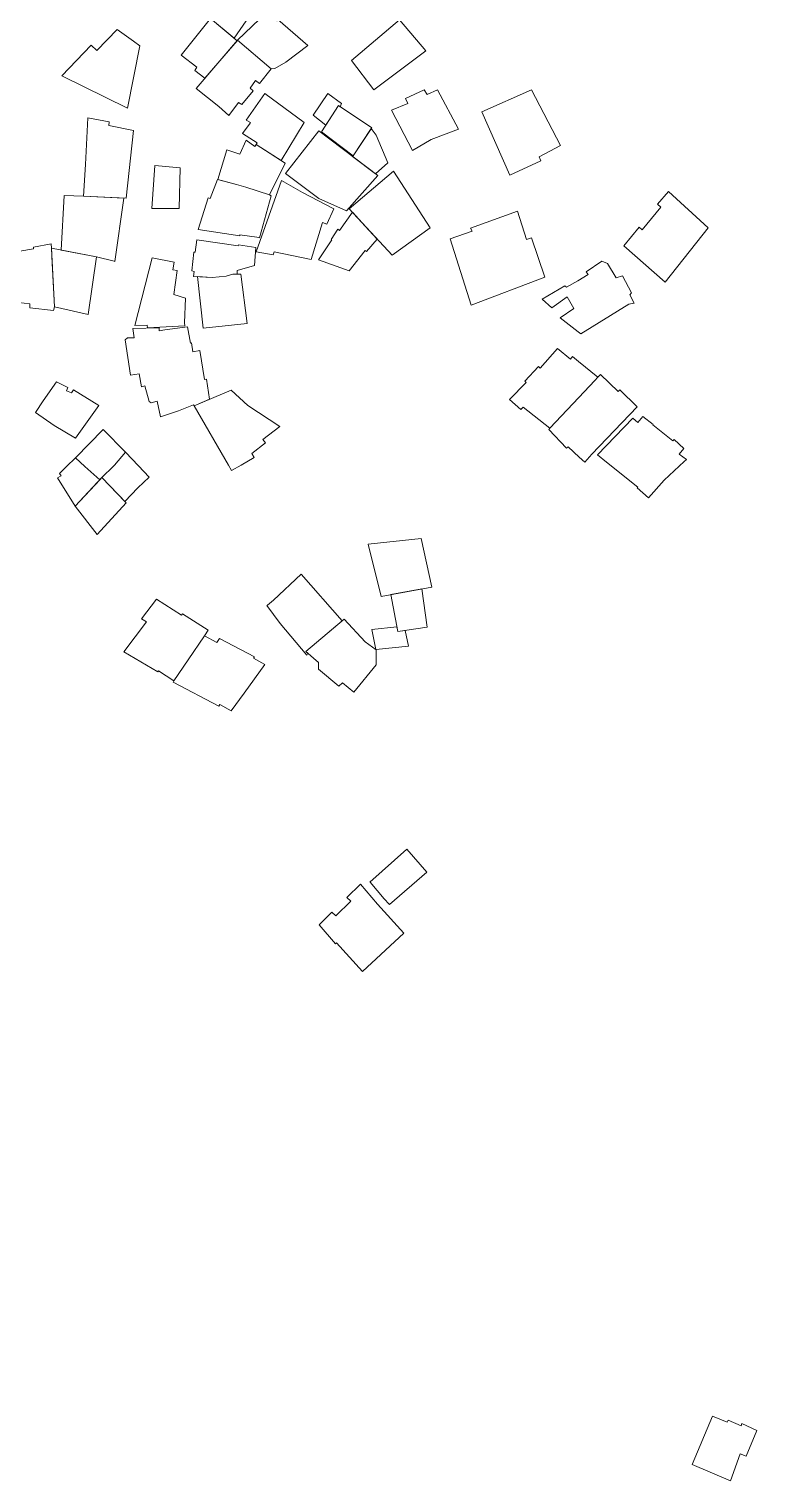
# Model space of a CAD drawing. Header units: metres. Extents: x 560562 to 562005, y 4539029 to 4540676.
# Drawn here: x 560907.4 to 561035.2, y 4539953.6 to 4540208.5 of the extents above; entities that cross this region are included whole.
import ezdxf

# ---------------------------------------------------------------- set-up
doc = ezdxf.new("R2010")
doc.units = ezdxf.units.M
doc.layers.add('B_MESKEN', color=2, linetype='Continuous', lineweight=0)

msp = doc.modelspace()

# ---------------------------------------------------------------- linework, layer by layer
at = {"layer": 'B_MESKEN', "lineweight": 13}
for points in [[(560936.0247, 4540212.5669, 152.0488), (560937.963, 4540215.6982, 152.0488), (560937.5801, 4540215.9893, 152.0488), (560939.4053, 4540218.9555, 152.0488), (560943.3177, 4540216.4636, 152.0488), (560942.8904, 4540215.7344, 152.0488), (560945.2313, 4540214.1279, 152.0488), (560945.5683, 4540214.7158, 152.0488), (560947.7463, 4540213.0587, 152.0488), (560945.4853, 4540209.9221, 152.0488), (560943.39, 4540206.8517, 152.0488), (560939.2271, 4540210.3112, 152.0488), (560939.1068, 4540210.4239, 152.0488), (560936.0247, 4540212.5669, 152.0488)], [(560939.2271, 4540210.3112, 153.3988), (560943.9198, 4540206.4115, 153.3988), (560938.2563, 4540199.8427, 153.3988), (560936.4619, 4540201.1855, 153.3988), (560936.8464, 4540201.7515, 153.3988), (560934.0932, 4540203.8799, 153.3988), (560939.2271, 4540210.3112, 153.3988)], [(560949.125, 4540211.4502, 158.4238), (560950.8772, 4540209.9209, 158.4238), (560951.0824, 4540210.1579, 158.4238), (560956.3385, 4540205.5933, 158.4238), (560952.4706, 4540202.6664, 158.4238), (560950.5518, 4540201.5276, 158.4238), (560949.8728, 4540201.4635, 158.4238), (560943.9946, 4540206.4982, 158.4238), (560949.125, 4540211.4502, 158.4238)], [(560972.408, 4540210.097, 162.2196), (560977.0667, 4540204.6483, 162.2196), (560967.9451, 4540197.7995, 162.2196), (560964.0191, 4540202.9666, 162.2196), (560972.408, 4540210.097, 162.2196)], [(560926.8529, 4540205.5425, 153.0988), (560924.6607, 4540194.5759, 153.0988), (560913.1059, 4540200.2333, 153.0988), (560918.2693, 4540205.6234, 153.0988), (560919.291, 4540204.7116, 153.0988), (560922.8584, 4540208.3709, 153.0988), (560925.6911, 4540206.3568, 153.0988), (560925.6911, 4540206.3568, 153.0988), (560926.8529, 4540205.5425, 153.0988)], [(560943.9946, 4540206.4982, 159.0238), (560949.8728, 4540201.4635, 159.0238), (560947.85, 4540198.8859, 159.0238), (560947.1563, 4540199.4005, 159.0238), (560946.2044, 4540198.0785, 159.0238), (560946.7327, 4540197.6059, 159.0238), (560944.7292, 4540195.1909, 159.0238), (560944.1791, 4540195.5935, 159.0238), (560942.4781, 4540193.2791, 159.0238), (560940.7013, 4540194.854, 159.0238), (560940.7233, 4540194.8823, 159.0238), (560936.7008, 4540198.0385, 159.0238), (560943.9946, 4540206.4982, 159.0238)], [(560948.7923, 4540197.176, 162.4738), (560955.7027, 4540192.0676, 162.4738), (560951.6504, 4540185.365, 162.4738), (560947.2511, 4540188.19, 162.4738), (560947.4549, 4540188.4856, 162.4738), (560944.8711, 4540190.1514, 162.4738), (560946.1764, 4540191.9563, 162.4738), (560946.2433, 4540192.073, 162.4738), (560945.5104, 4540192.4908, 162.4738), (560948.7923, 4540197.176, 162.4738)], [(560959.8664, 4540197.1239, 161.2738), (560962.2643, 4540195.3699, 161.2738), (560962.0152, 4540194.8322, 161.2738), (560961.7137, 4540195.0336, 161.2738), (560959.4665, 4540191.5682, 161.2738), (560957.2542, 4540193.3501, 161.2738), (560959.8664, 4540197.1239, 161.2738)], [(560971.0307, 4540194.2196, 164.0863), (560973.9135, 4540195.3759, 164.0863), (560973.4709, 4540196.2842, 164.0863), (560976.764, 4540197.7962, 164.0863), (560977.2741, 4540196.9816, 164.0863), (560979.0935, 4540197.8111, 164.0863), (560982.7882, 4540190.8938, 164.0863), (560978.0126, 4540189.0441, 164.0863), (560974.7062, 4540187.1408, 164.0863), (560971.0307, 4540194.2196, 164.0863)], [(560995.5872, 4540197.8041, 168.3988), (561000.7172, 4540188.0284, 168.3988), (560996.9343, 4540186.0025, 168.3988), (560997.2544, 4540185.2997, 168.3988), (560991.7866, 4540182.8169, 168.3988), (560986.8549, 4540193.9282, 168.3988), (560995.5872, 4540197.8041, 168.3988)], [(560961.7134, 4540195.0335, 163.7306), (560967.5449, 4540191.1388, 163.7306), (560964.292, 4540186.2244, 163.7306), (560958.7102, 4540190.4017, 163.7306), (560961.7134, 4540195.0335, 163.7306)], [(560925.7215, 4540190.6272, 158.9863), (560924.4525, 4540178.7611, 158.9863), (560916.9591, 4540179.0973, 158.9863), (560917.2863, 4540184.6633, 158.9863), (560917.6862, 4540192.8943, 158.9863), (560921.459, 4540192.1596, 158.9863), (560921.3806, 4540191.5554, 158.9863), (560925.7215, 4540190.6272, 158.9863)], [(560940.5145, 4540182.0207, 161.1238), (560942.0815, 4540187.259, 161.1238), (560944.4083, 4540186.469, 161.1238), (560945.4869, 4540188.9349, 161.1238), (560947.0278, 4540187.8529, 161.1238), (560947.2511, 4540188.19, 161.1238), (560952.3438, 4540184.9197, 161.1238), (560949.5964, 4540179.3746, 161.1238), (560945.4652, 4540180.6748, 161.1238), (560943.795, 4540181.2005, 161.1238), (560940.5145, 4540182.0207, 161.1238)], [(560958.2455, 4540190.5684, 166.1863), (560968.6191, 4540182.7563, 166.1863), (560963.1027, 4540176.5319, 166.1863), (560958.248, 4540178.7274, 166.1863), (560952.3917, 4540183.1055, 166.1863), (560958.2455, 4540190.5684, 166.1863)], [(560967.4524, 4540190.9994, 163.8238), (560968.3444, 4540189.8269, 163.8238), (560970.4019, 4540184.9825, 163.8238), (560968.2053, 4540183.0679, 163.8238), (560964.1899, 4540186.0918, 163.8238), (560964.2918, 4540186.2243, 163.8238), (560967.4524, 4540190.9994, 163.8238)], [(560929.4763, 4540184.5269, 153.0238), (560933.9246, 4540184.1046, 153.0238), (560933.7274, 4540176.9563, 153.0238), (560928.9099, 4540176.9708, 153.0238), (560929.4763, 4540184.5269, 153.0238)], [(560940.4445, 4540182.0382, 162.3238), (560943.795, 4540181.2005, 162.3238), (560945.4652, 4540180.6748, 162.3238), (560949.5964, 4540179.3746, 162.3238), (560949.8909, 4540179.1584, 162.3238), (560947.8179, 4540171.8372, 162.3238), (560947.3633, 4540171.9342, 162.3238), (560944.3707, 4540172.3388, 162.3238), (560944.3748, 4540172.178, 162.3238), (560937.055, 4540173.2512, 162.3238), (560938.8227, 4540178.8397, 162.3238), (560939.1744, 4540178.7201, 162.3238), (560940.4445, 4540182.0382, 162.3238)], [(560951.7083, 4540181.858, 165.3238), (560955.3843, 4540179.7454, 165.3238), (560960.9014, 4540176.9069, 165.3238), (560959.6789, 4540174.1878, 165.3238), (560958.9094, 4540174.5093, 165.3238), (560956.9072, 4540167.9897, 165.3238), (560950.3899, 4540169.3447, 165.3238), (560950.2188, 4540168.8165, 165.3238), (560947.2296, 4540169.3303, 165.3238), (560951.7083, 4540181.858, 165.3238)], [(560971.3484, 4540183.5023, 173.5738), (560977.7857, 4540173.5377, 173.5738), (560971.1243, 4540168.7862, 173.5738), (560963.5571, 4540176.9223, 173.5738), (560971.3484, 4540183.5023, 173.5738)], [(560913.5533, 4540179.2396, 159.0988), (560916.9591, 4540179.0973, 159.0988), (560924.0181, 4540178.7805, 159.0988), (560922.4605, 4540167.6401, 159.0988), (560922.3174, 4540167.729, 159.0988), (560919.2245, 4540168.4816, 159.0988), (560913.02, 4540169.661, 159.0988), (560913.5533, 4540179.2396, 159.0988)], [(561026.6228, 4540173.561, 182.0804), (561019.0712, 4540164.0159, 182.0804), (561011.827, 4540170.4246, 182.0804), (561014.5244, 4540173.6936, 182.0804), (561015.0626, 4540173.1898, 182.0804), (561018.3339, 4540177.1946, 182.0804), (561017.7267, 4540177.7191, 182.0804), (561019.6528, 4540179.9544, 182.0804), (561026.6228, 4540173.561, 182.0804)], [(560963.5942, 4540165.9891, 168.9238), (560958.2151, 4540167.9432, 168.9238), (560960.559, 4540171.4423, 168.9238), (560960.4121, 4540171.5453, 168.9238), (560961.6123, 4540173.3301, 168.9238), (560961.9047, 4540173.0942, 168.9238), (560964.143, 4540176.2923, 168.9238), (560966.4209, 4540173.8432, 168.9238), (560968.5173, 4540171.5891, 168.9238), (560966.6094, 4540169.4194, 168.9238), (560966.3946, 4540169.5817, 168.9238), (560963.5942, 4540165.9891, 168.9238)], [(560993.1552, 4540176.496, 175.7863), (560994.7093, 4540171.5369, 175.7863), (560995.5778, 4540171.7869, 175.7863), (560997.9181, 4540164.8939, 175.7863), (560985.0112, 4540160.0105, 175.7863), (560981.3067, 4540171.6403, 175.7863), (560985.1868, 4540172.9692, 175.7863), (560984.8962, 4540173.5298, 175.7863), (560993.1552, 4540176.496, 175.7863)], [(560944.1137, 4540170.397, 163.4113), (560944.1296, 4540170.5551, 163.4113), (560947.2158, 4540170.1378, 163.4113), (560947.2158, 4540170.1378, 163.4113), (560946.9545, 4540166.9562, 163.4113), (560943.9403, 4540166.0662, 163.4113), (560943.8948, 4540165.4274, 163.4113), (560943.1486, 4540165.4538, 163.4113), (560941.97, 4540165.078, 163.4113), (560939.5532, 4540164.8308, 163.4113), (560936.2547, 4540165.0371, 163.4113), (560936.3801, 4540165.9206, 163.4113), (560935.9348, 4540166.0239, 163.4113), (560936.3177, 4540169.2765, 163.4113), (560936.5272, 4540169.2819, 163.4113), (560936.8177, 4540171.4667, 163.4113), (560944.1137, 4540170.397, 163.4113)], [(560901.9707, 4540165.3942, 156.7363), (560901.6015, 4540168.7799, 156.7363), (560908.1549, 4540169.8717, 156.7363), (560908.1533, 4540170.1839, 156.7363), (560911.26, 4540170.7306, 156.7363), (560911.3025, 4540169.9875, 156.7363), (560911.4462, 4540167.2738, 156.7363), (560911.5558, 4540165.2034, 156.7363), (560911.8462, 4540159.7204, 156.7363), (560911.6809, 4540159.0378, 156.7363), (560907.4873, 4540159.5248, 156.7363), (560907.511, 4540160.2439, 156.7363), (560904.5103, 4540160.5606, 156.7363), (560903.0852, 4540165.6162, 156.7363), (560901.9707, 4540165.3942, 156.7363)], [(560911.3025, 4540169.9875, 162.1363), (560919.2245, 4540168.4816, 162.1363), (560917.7705, 4540158.3473, 162.1363), (560911.8462, 4540159.7204, 162.1363), (560911.3025, 4540169.9875, 162.1363)], [(560929.0093, 4540168.3231, 152.8738), (560932.8324, 4540167.5628, 152.8738), (560932.6092, 4540166.1896, 152.8738), (560933.4099, 4540166.0948, 152.8738), (560932.8142, 4540161.8382, 152.8738), (560934.8488, 4540161.246, 152.8738), (560934.6778, 4540156.9078, 152.8738), (560934.7148, 4540156.3758, 152.8738), (560928.1501, 4540155.9949, 152.8738), (560928.1148, 4540156.4575, 152.8738), (560925.9548, 4540156.4472, 152.8738), (560929.0093, 4540168.3231, 152.8738)], [(561008.9469, 4540167.3107, 179.7594), (561010.4738, 4540164.8058, 179.7594), (561011.56, 4540165.1496, 179.7594), (561013.1919, 4540162.1295, 179.7594), (561012.8804, 4540161.8285, 179.7594), (561013.6039, 4540160.361, 179.7594), (561012.6959, 4540160.1795, 179.7594), (561004.2532, 4540154.9803, 179.7594), (561003.8097, 4540155.3223, 179.7594), (561000.6655, 4540157.7464, 179.7594), (561003.0177, 4540159.4072, 179.7594), (561001.8446, 4540161.4227, 179.7594), (560999.1798, 4540159.5059, 179.7594), (560997.4967, 4540161.0157, 179.7594), (561001.4292, 4540163.3745, 179.7594), (561001.7772, 4540163.1402, 179.7594), (561003.7353, 4540164.2808, 179.7594), (561005.5757, 4540165.3527, 179.7594), (561005.2199, 4540165.8614, 179.7594), (561007.9784, 4540167.6906, 179.7594), (561008.9469, 4540167.3107, 179.7594)], [(560937.9195, 4540155.9644, 160.2238), (560936.9601, 4540164.993, 160.2238), (560939.5532, 4540164.8308, 160.2238), (560941.97, 4540165.078, 160.2238), (560943.1486, 4540165.4538, 160.2238), (560943.8948, 4540165.4274, 160.2238), (560944.5816, 4540165.409, 160.2238), (560945.6715, 4540156.7472, 160.2238), (560937.9195, 4540155.9644, 160.2238)], [(560939.08, 4540143.4591, 161.4988), (560936.3425, 4540142.3196, 161.4988), (560936.2227, 4540142.4985, 161.4988), (560933.5952, 4540141.426, 161.4988), (560930.4831, 4540140.3914, 161.4988), (560929.8913, 4540143.117, 161.4988), (560928.8304, 4540142.8315, 161.4988), (560928.4437, 4540143.1025, 161.4988), (560927.7101, 4540145.801, 161.4988), (560927.12, 4540145.6684, 161.4988), (560926.7299, 4540147.9307, 161.4988), (560925.2159, 4540147.727, 161.4988), (560924.2515, 4540153.8868, 161.4988), (560924.6452, 4540154.272, 161.4988), (560925.8319, 4540154.2797, 161.4988), (560925.6252, 4540155.8674, 161.4988), (560930.2024, 4540156.0342, 161.4988), (560930.193, 4540155.4717, 161.4988), (560931.2332, 4540155.6395, 161.4988), (560935.2072, 4540156.1888, 161.4988), (560935.7077, 4540153.3202, 161.4988), (560935.8832, 4540153.3793, 161.4988), (560936.113, 4540151.8156, 161.4988), (560937.3892, 4540152.0365, 161.4988), (560938.1606, 4540146.9259, 161.4988), (560938.5147, 4540147.0054, 161.4988), (560939.08, 4540143.4591, 161.4988)], [(561000.1804, 4540152.3811, 186.1913), (561002.4493, 4540150.4929, 186.1913), (561002.7756, 4540150.9505, 186.1913), (561003.8532, 4540150.078, 186.1913), (561007.2558, 4540147.323, 186.1913), (561006.7428, 4540146.7782, 186.1913), (561003.9054, 4540143.7715, 186.1913), (560998.8508, 4540138.4152, 186.1913), (560994.1525, 4540142.077, 186.1913), (560993.7328, 4540141.6624, 186.1913), (560991.7587, 4540143.403, 186.1913), (560994.6796, 4540146.3968, 186.1913), (560994.4048, 4540146.6723, 186.1913), (560996.813, 4540149.2226, 186.1913), (560997.1216, 4540148.9233, 186.1913), (561000.1804, 4540152.3811, 186.1913)], [(560912.2085, 4540146.5055, 155.6113), (560914.169, 4540145.5549, 155.6113), (560913.9715, 4540144.9671, 155.6113), (560914.8553, 4540144.5708, 155.6113), (560915.1713, 4540145.1384, 155.6113), (560919.6099, 4540142.3885, 155.6113), (560915.553, 4540136.6658, 155.6113), (560911.79, 4540138.8508, 155.6113), (560908.496, 4540141.1647, 155.6113), (560909.8377, 4540143.1807, 155.6113), (560912.2085, 4540146.5055, 155.6113)], [(561007.7411, 4540147.8424, 190.2763), (561010.8072, 4540144.8189, 190.2763), (561011.1132, 4540145.1055, 190.2763), (561014.1616, 4540142.1121, 190.2763), (561006.1872, 4540133.8589, 190.2763), (561004.9451, 4540132.4289, 190.2763), (561003.9923, 4540133.3135, 190.2763), (561002.0198, 4540135.1449, 190.2763), (561001.7494, 4540134.8916, 190.2763), (560998.6289, 4540138.1385, 190.2763), (560998.852, 4540138.4148, 190.2763), (560999.8285, 4540139.4494, 190.2763), (561003.9055, 4540143.7713, 190.2763), (561006.7428, 4540146.7782, 190.2763), (561007.2563, 4540147.3227, 190.2763), (561007.7411, 4540147.8424, 190.2763)], [(560944.6001, 4540131.9066, 174.9041), (560942.9244, 4540130.9504, 174.9041), (560942.3828, 4540131.8885, 174.9041), (560936.3616, 4540142.3177, 174.9041), (560942.8799, 4540145.0705, 174.9041), (560945.8137, 4540142.373, 174.9041), (560951.4202, 4540138.7073, 174.9041), (560948.43, 4540136.3762, 174.9041), (560948.9061, 4540135.8196, 174.9041), (560946.4861, 4540133.958, 174.9041), (560946.8978, 4540133.2176, 174.9041), (560944.6001, 4540131.9066, 174.9041)], [(560920.1764, 4540129.751, 160.3195), (560919.7753, 4540129.3197, 160.3195), (560917.1791, 4540131.6834, 160.3195), (560915.5438, 4540133.1722, 160.3195), (560920.4057, 4540138.1827, 160.3195), (560924.3038, 4540134.1892, 160.3195), (560922.3553, 4540131.9002, 160.3195), (560922.1767, 4540131.7241, 160.3195), (560920.1764, 4540129.751, 160.3195)], [(561015.1386, 4540140.4179, 189.8213), (561016.9783, 4540139.0233, 189.8213), (561016.9203, 4540138.9584, 189.8213), (561020.4052, 4540136.1481, 189.8213), (561020.6308, 4540136.384, 189.8213), (561022.3612, 4540134.8513, 189.8213), (561021.5242, 4540133.8505, 189.8213), (561022.8268, 4540132.9136, 189.8213), (561022.4317, 4540132.546, 189.8213), (561018.9003, 4540129.26, 189.8213), (561016.1304, 4540126.1787, 189.8213), (561014.1707, 4540127.8939, 189.8213), (561014.2905, 4540128.0166, 189.8213), (561008.7863, 4540132.4305, 189.8213), (561007.2149, 4540133.6906, 189.8213), (561013.4273, 4540140.1326, 189.8213), (561014.2499, 4540139.3755, 189.8213), (561015.1386, 4540140.4179, 189.8213)], [(560919.778, 4540129.3143, 160.2206), (560915.4604, 4540124.6753, 160.2206), (560912.3683, 4540129.6693, 160.2206), (560913.0103, 4540130.0263, 160.2206), (560912.7181, 4540130.4579, 160.2206), (560913.9704, 4540131.6573, 160.2206), (560915.5466, 4540133.1668, 160.2206), (560915.5438, 4540133.1722, 160.2206), (560917.1791, 4540131.6834, 160.2206), (560917.1759, 4540131.6834, 160.2206), (560919.778, 4540129.3143, 160.2206)], [(560926.4926, 4540127.916, 163.7461), (560924.1776, 4540125.514, 163.7461), (560920.1778, 4540129.749, 163.7461), (560922.1811, 4540131.7241, 163.7461), (560922.3833, 4540131.9236, 163.7461), (560924.3057, 4540134.1907, 163.7461), (560926.6069, 4540131.7601, 163.7461), (560928.4501, 4540129.8134, 163.7461), (560926.4926, 4540127.916, 163.7461)], [(560920.1759, 4540129.7508, 166.4113), (560924.4165, 4540125.2611, 166.4113), (560919.3597, 4540119.7217, 166.4113), (560915.4568, 4540124.6805, 166.4113), (560920.1759, 4540129.7508, 166.4113)], [(560976.2519, 4540119.018, 174.3044), (560978.0781, 4540110.4864, 174.3044), (560969.2177, 4540108.8572, 174.3044), (560966.9476, 4540118.055, 174.3044), (560976.2519, 4540119.018, 174.3044)], [(560949.2473, 4540107.3312, 168.285), (560950.3245, 4540108.1704, 168.285), (560955.155, 4540112.7533, 168.285), (560962.3631, 4540104.5959, 168.285), (560955.9523, 4540099.2111, 168.285), (560956.3411, 4540098.8688, 168.285), (560956.1595, 4540098.5154, 168.285), (560951.492, 4540104.13, 168.285), (560949.1268, 4540107.2795, 168.285), (560949.2473, 4540107.3312, 168.285)], [(560972.1037, 4540102.6958, 173.3349), (560970.928, 4540109.1716, 173.3349), (560976.3556, 4540110.1696, 173.3349), (560977.262, 4540103.4604, 173.3349), (560972.1037, 4540102.6958, 173.3349)], [(560929.7399, 4540108.3683, 173.2013), (560934.145, 4540105.5607, 173.2013), (560934.2945, 4540105.8139, 173.2013), (560938.8388, 4540102.9178, 173.2013), (560938.1592, 4540101.9433, 173.2013), (560935.2925, 4540097.7109, 173.2013), (560932.8163, 4540094.0551, 173.2013), (560930.1168, 4540095.7849, 173.2013), (560929.9638, 4540095.6388, 173.2013), (560924.0299, 4540099.1334, 173.2013), (560927.9795, 4540104.3909, 173.2013), (560927.1201, 4540104.9282, 173.2013), (560929.7399, 4540108.3683, 173.2013)], [(560968.3058, 4540099.5045, 180.625), (560968.3324, 4540096.85, 180.625), (560964.4306, 4540092.0245, 180.625), (560962.4175, 4540093.7131, 180.625), (560961.743, 4540093.0745, 180.625), (560958.1969, 4540096.0964, 180.625), (560958.2001, 4540097.2315, 180.625), (560955.9523, 4540099.2111, 180.625), (560962.6905, 4540104.871, 180.625), (560966.3672, 4540100.9047, 180.625), (560968.3058, 4540099.5045, 180.625)], [(560974.0105, 4540100.1386, 172.6625), (560968.2486, 4540099.5458, 172.6625), (560967.551, 4540103.039, 172.6625), (560971.9578, 4540103.4993, 172.6625), (560972.1037, 4540102.6958, 172.6625), (560973.416, 4540102.8903, 172.6625), (560974.0105, 4540100.1386, 172.6625)], [(560946.8026, 4540098.017, 172.375), (560948.7574, 4540096.8894, 172.375), (560945.1575, 4540091.8433, 172.375), (560942.8626, 4540088.77, 172.375), (560940.8954, 4540089.8584, 172.375), (560940.7062, 4540089.5972, 172.375), (560932.6594, 4540093.8233, 172.375), (560932.8163, 4540094.0551, 172.375), (560935.2925, 4540097.7109, 172.375), (560938.1592, 4540101.9433, 172.375), (560940.3709, 4540100.7842, 172.375), (560940.7892, 4540101.4514, 172.375), (560946.9659, 4540098.2427, 172.375), (560946.8026, 4540098.017, 172.375)], [(560973.6928, 4540064.481, 182.5227), (560973.6928, 4540064.481, 182.5227), (560977.1984, 4540060.4726, 182.5227), (560970.6609, 4540054.7502, 182.5227), (560969.6832, 4540055.8207, 182.5227), (560969.7195, 4540055.7795, 182.5227), (560967.2563, 4540058.6834, 182.5227), (560967.2317, 4540058.7124, 182.5227), (560973.6928, 4540064.481, 182.5227)], [(560961.3902, 4540048.0512, 185.2996), (560961.1819, 4540047.8922, 185.2996), (560958.3, 4540051.2027, 185.2996), (560960.5399, 4540053.4445, 185.2996), (560961.255, 4540052.7832, 185.2996), (560963.9056, 4540055.3775, 185.2996), (560963.1594, 4540055.9711, 185.2996), (560965.5905, 4540058.3283, 185.2996), (560968.5756, 4540054.8092, 185.2996), (560973.1998, 4540049.7459, 185.2996), (560965.9052, 4540043.0052, 185.2996), (560961.3902, 4540048.0512, 185.2996)], [(561032.2531, 4539958.3388, 222.872), (561030.5524, 4539953.5701, 222.872), (561023.8025, 4539956.453, 222.872), (561027.3754, 4539964.9586, 222.872), (561029.9918, 4539963.9128, 222.872), (561030.1313, 4539964.249, 222.872), (561032.4313, 4539963.2236, 222.872), (561032.5577, 4539963.6607, 222.872), (561035.1972, 4539962.4153, 222.872), (561033.3291, 4539957.9221, 222.872), (561032.2531, 4539958.3388, 222.872)]]:
    msp.add_polyline3d(points, close=True, dxfattribs=at)

doc.saveas('drawing.dxf')
